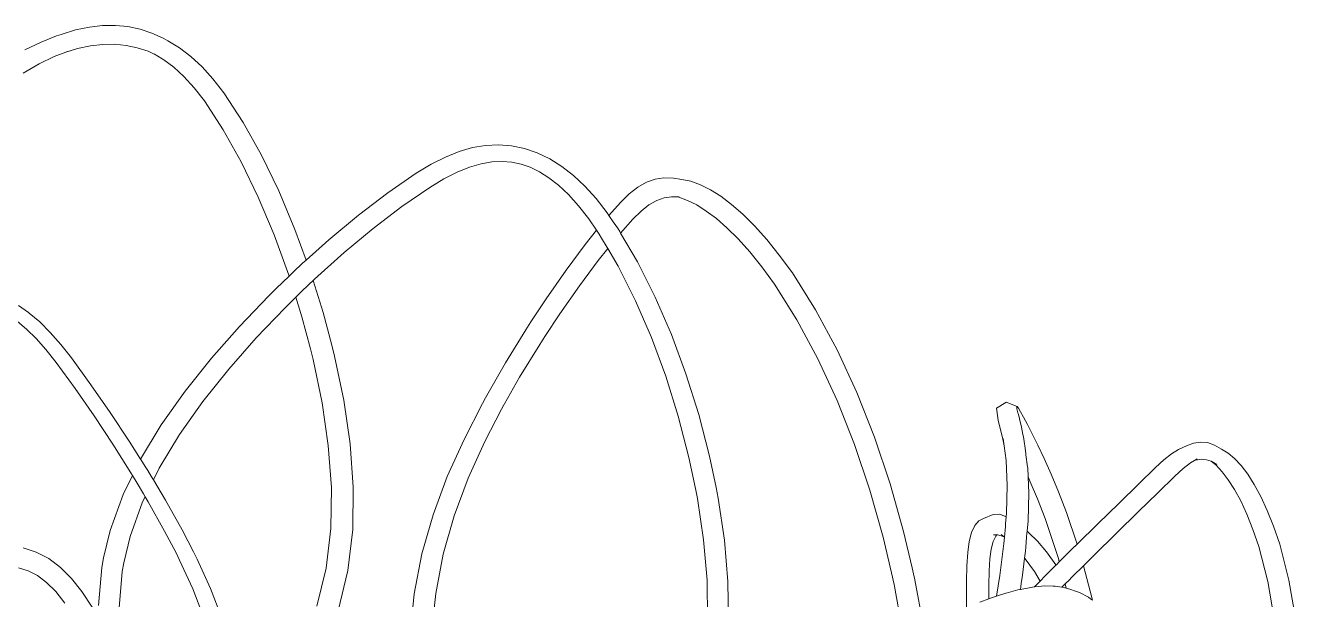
# Model space of a CAD drawing. Header units: millimetres. Extents: x 930469 to 1523124, y -120375 to 411163.
# Drawn here: x 1426108 to 1426814, y -5886 to -5566 of the extents above; entities that cross this region are included whole.
import ezdxf

# ---------------------------------------------------------------- set-up
doc = ezdxf.new("R2010")
doc.units = ezdxf.units.MM
doc.layers.add('A-NET THAY', color=8, linetype='Continuous', lineweight=0)
doc.layers.add('COT VACH', color=8, linetype='Continuous', lineweight=0)

# ---------------------------------------------------------------- blocks, each defined once
blk = doc.blocks.new('fgholol')
at = {"layer": 'A-NET THAY', "ltscale": 3}
for p, q in [((1044084.58, 33471.87), (1044093.2, 33475.31)), ((1044093.2, 33475.31), (1044095.69, 33476.19)), ((1044095.69, 33476.19), (1044103.7, 33478.64)), ((1044103.7, 33478.64), (1044111.38, 33480.26)), ((1044111.38, 33480.26), (1044118.78, 33481.09)), ((1044118.78, 33481.09), (1044125.92, 33481.16)), ((1044125.92, 33481.16), (1044132.85, 33480.49)), ((1044132.85, 33480.49), (1044139.56, 33479.07)), ((1044139.56, 33479.07), (1044146.07, 33476.9)), ((1044146.07, 33476.9), (1044152.41, 33473.97)), ((1044075.59, 33467.49), (1044084.58, 33471.87)), ((1044104.78, 33468.33), (1044098.35, 33466.36)), ((1044112.01, 33469.85), (1044104.78, 33468.33)), ((1044118.9, 33470.62), (1044112.01, 33469.85)), ((1044125.5, 33470.69), (1044118.9, 33470.62)), ((1044131.86, 33470.07), (1044125.5, 33470.69)), ((1044138.02, 33468.77), (1044131.86, 33470.07)), ((1044144.04, 33466.77), (1044138.02, 33468.77)), ((1044154.93, 33472.64), (1044152.41, 33473.97)), ((1044154.93, 33472.64), (1044161.51, 33468.66)), ((1044161.51, 33468.66), (1044167.84, 33463.86)), ((1044083.53, 33459.71), (1044091.88, 33463.78)), ((1044091.88, 33463.78), (1044098.35, 33466.36)), ((1044098.35, 33466.36), (1044099.67, 33466.88)), ((1044148.51, 33464.69), (1044144.04, 33466.77)), ((1044147.42, 33465.35), (1044148.51, 33464.69)), ((1044148.51, 33464.69), (1044152.87, 33462.06)), ((1044152.87, 33462.06), (1044158.38, 33457.87)), ((1044167.84, 33463.86), (1044174.02, 33458.15)), ((1044074.61, 33454.59), (1044083.53, 33459.71)), ((1044158.38, 33457.87), (1044163.96, 33452.72)), ((1044174.02, 33458.15), (1044180.09, 33451.46)), ((1044163.96, 33452.72), (1044169.6, 33446.5)), ((1044180.09, 33451.46), (1044186.14, 33443.65)), ((1044169.6, 33446.5), (1044175.31, 33439.14)), ((1044186.14, 33443.65), (1044196.8, 33427.26)), ((1044175.31, 33439.14), (1044185.71, 33423.15)), ((1044196.8, 33427.26), (1044207, 33409.07)), ((1044185.71, 33423.15), (1044195.71, 33405.31)), ((1044316.95, 33411.03), (1044324.36, 33413.18)), ((1044324.36, 33413.18), (1044331.64, 33414.44)), ((1044331.64, 33414.44), (1044338.88, 33414.81)), ((1044338.88, 33414.81), (1044346.11, 33414.25)), ((1044346.11, 33414.25), (1044353.31, 33412.75)), ((1044353.31, 33412.75), (1044360.39, 33410.3)), ((1044195.71, 33405.31), (1044205.2, 33385.74)), ((1044207, 33409.07), (1044216.66, 33389.15)), ((1044301.4, 33403.98), (1044309.33, 33407.98)), ((1044309.33, 33407.98), (1044316.95, 33411.03)), ((1044329.17, 33404.17), (1044335.21, 33405.21)), ((1044335.21, 33405.21), (1044340.88, 33405.5)), ((1044340.88, 33405.5), (1044346.24, 33405.08)), ((1044346.24, 33405.08), (1044351.38, 33404.01)), ((1044360.39, 33410.3), (1044367.3, 33406.96)), ((1044367.3, 33406.96), (1044373.99, 33402.75)), ((1044277.22, 33388.06), (1044293.05, 33398.99)), ((1044293.05, 33398.99), (1044301.4, 33403.98)), ((1044308.48, 33395.82), (1044315.84, 33399.53)), ((1044315.84, 33399.53), (1044322.73, 33402.29)), ((1044322.73, 33402.29), (1044329.17, 33404.17)), ((1044351.38, 33404.01), (1044356.44, 33402.26)), ((1044356.44, 33402.26), (1044361.55, 33399.79)), ((1044361.55, 33399.79), (1044366.79, 33396.49)), ((1044373.99, 33402.75), (1044380.49, 33397.68)), ((1044380.49, 33397.68), (1044386.83, 33391.73)), ((1044285.15, 33380.45), (1044300.6, 33391.11)), ((1044300.6, 33391.11), (1044308.48, 33395.82)), ((1044366.79, 33396.49), (1044372.18, 33392.29)), ((1044372.18, 33392.29), (1044377.7, 33387.11)), ((1044386.83, 33391.73), (1044393.07, 33384.84)), ((1044411.52, 33387.52), (1044416.29, 33391.22)), ((1044416.29, 33391.22), (1044421.02, 33393.91)), ((1044421.02, 33393.91), (1044425.83, 33395.64)), ((1044425.83, 33395.64), (1044430.82, 33396.43)), ((1044430.82, 33396.43), (1044436.07, 33396.26)), ((1044436.07, 33396.26), (1044440.78, 33395.49)), ((1044440.78, 33395.49), (1044445.82, 33394.47)), ((1044445.82, 33394.47), (1044451.08, 33392.57)), ((1044451.08, 33392.57), (1044456.59, 33389.82)), ((1044205.2, 33385.74), (1044214.09, 33364.65)), ((1044216.66, 33389.15), (1044225.7, 33367.72)), ((1044260.98, 33375.68), (1044277.22, 33388.06)), ((1044377.7, 33387.11), (1044383.33, 33380.89)), ((1044393.07, 33384.84), (1044399.24, 33376.95)), ((1044406.61, 33382.75), (1044411.52, 33387.52)), ((1044422.47, 33381.3), (1044426.75, 33383.74)), ((1044426.75, 33383.74), (1044430.94, 33385.24)), ((1044430.94, 33385.24), (1044435.07, 33385.89)), ((1044435.07, 33385.89), (1044438.11, 33385.79)), ((1044438.11, 33385.79), (1044439.18, 33385.76)), ((1044439.13, 33385.59), (1044438.11, 33385.79)), ((1044443.96, 33383.85), (1044439.13, 33385.59)), ((1044449.02, 33381.32), (1044443.96, 33383.85)), ((1044456.59, 33389.82), (1044462.35, 33386.18)), ((1044462.35, 33386.18), (1044468.35, 33381.65)), ((1044269.23, 33368.32), (1044285.15, 33380.45)), ((1044383.33, 33380.89), (1044389.07, 33373.56)), ((1044399.24, 33376.95), (1044400.25, 33375.48)), ((1044400.25, 33375.48), (1044406.61, 33382.75)), ((1044413.41, 33373.36), (1044418.05, 33377.87)), ((1044418.05, 33377.87), (1044422.47, 33381.3)), ((1044454.33, 33377.96), (1044449.02, 33381.32)), ((1044459.93, 33373.73), (1044454.33, 33377.96)), ((1044468.35, 33381.65), (1044474.62, 33376.18)), ((1044244.43, 33361.93), (1044260.98, 33375.68)), ((1044389.07, 33373.56), (1044393.39, 33367.24)), ((1044400.25, 33375.48), (1044403.01, 33371.45)), ((1044403.01, 33371.45), (1044403.7, 33370.43)), ((1044403.7, 33370.43), (1044405.39, 33367.96)), ((1044406.71, 33365.7), (1044413.41, 33373.36)), ((1044465.83, 33368.59), (1044459.93, 33373.73)), ((1044474.62, 33376.18), (1044481.14, 33369.71)), ((1044481.14, 33369.71), (1044487.91, 33362.18)), ((1044214.09, 33364.65), (1044222.26, 33342.32)), ((1044225.7, 33367.72), (1044231.93, 33350.68)), ((1044252.97, 33354.8), (1044269.23, 33368.32)), ((1044387.05, 33359.32), (1044393.39, 33367.24)), ((1044393.39, 33367.24), (1044394.87, 33365.07)), ((1044394.87, 33365.07), (1044396.15, 33362.89)), ((1044396.15, 33362.89), (1044399.17, 33357.71)), ((1044405.39, 33367.96), (1044406.23, 33366.53)), ((1044406.23, 33366.53), (1044406.26, 33366.47)), ((1044406.26, 33366.47), (1044406.71, 33365.7)), ((1044406.71, 33365.7), (1044416.04, 33349.71)), ((1044472.02, 33362.45), (1044465.83, 33368.59)), ((1044478.49, 33355.25), (1044472.02, 33362.45)), ((1044231.93, 33350.68), (1044244.43, 33361.93)), ((1044376.4, 33345.02), (1044387.05, 33359.32)), ((1044394.28, 33350.45), (1044399.56, 33357.04)), ((1044399.17, 33357.71), (1044399.56, 33357.04)), ((1044399.56, 33357.04), (1044405.26, 33347.27)), ((1044487.91, 33362.18), (1044494.93, 33353.49)), ((1044227.76, 33346.93), (1044229.91, 33348.87)), ((1044229.91, 33348.87), (1044231.93, 33350.68)), ((1044236.55, 33340.03), (1044252.97, 33354.8)), ((1044383.81, 33336.4), (1044394.28, 33350.45)), ((1044416.04, 33349.71), (1044425.91, 33330.12)), ((1044485.24, 33346.9), (1044478.49, 33355.25)), ((1044494.93, 33353.49), (1044502.22, 33343.49)), ((1044215.29, 33334.96), (1044222.42, 33341.81)), ((1044222.26, 33342.32), (1044222.42, 33341.81)), ((1044222.42, 33341.81), (1044225.12, 33344.4)), ((1044225.12, 33344.4), (1044226.78, 33346)), ((1044226.78, 33346), (1044227.76, 33346.93)), ((1044365.31, 33329.16), (1044376.4, 33345.02)), ((1044405.26, 33347.27), (1044414.94, 33328.06)), ((1044492.2, 33337.34), (1044485.24, 33346.9)), ((1044502.22, 33343.49), (1044515.12, 33322.98)), ((1044211.12, 33330.8), (1044215.29, 33334.96)), ((1044228.82, 33332.6), (1044233.65, 33337.25)), ((1044233.65, 33337.25), (1044235.79, 33339.3)), ((1044235.79, 33339.3), (1044236.55, 33340.03)), ((1044235.79, 33339.3), (1044241.39, 33321.45)), ((1044372.89, 33320.77), (1044383.81, 33336.4)), ((1044504.75, 33317.4), (1044492.2, 33337.34)), ((1044194.88, 33313.82), (1044211.12, 33330.8)), ((1044220.23, 33324.21), (1044224.26, 33328.22)), ((1044224.26, 33328.22), (1044226.12, 33330.01)), ((1044226.12, 33330.01), (1044228.82, 33332.6)), ((1044226.12, 33330.01), (1044229.55, 33319.07)), ((1044356.82, 33316.34), (1044365.31, 33329.16)), ((1044414.94, 33328.06), (1044423.81, 33307.61)), ((1044425.91, 33330.12), (1044434.94, 33309.3)), ((1044071.94, 33325.37), (1044077.58, 33321.47)), ((1044077.58, 33321.47), (1044077.62, 33321.44)), ((1044077.62, 33321.44), (1044077.92, 33321.23)), ((1044077.92, 33321.23), (1044083.79, 33316.27)), ((1044204.2, 33307.44), (1044220.23, 33324.21)), ((1044241.39, 33321.45), (1044246.25, 33303.36)), ((1044364.52, 33308.14), (1044372.89, 33320.77)), ((1044515.12, 33322.98), (1044527.11, 33300.8)), ((1044071.47, 33316.6), (1044076.54, 33312.31)), ((1044083.79, 33316.27), (1044089.61, 33310.47)), ((1044179.27, 33296.08), (1044194.88, 33313.82)), ((1044229.55, 33319.07), (1044234.34, 33301.24)), ((1044353.95, 33311.87), (1044356.82, 33316.34)), ((1044516.43, 33295.8), (1044504.75, 33317.4)), ((1044076.54, 33312.31), (1044081.8, 33307.07)), ((1044081.8, 33307.07), (1044087.24, 33300.88)), ((1044089.61, 33310.47), (1044095.47, 33303.8)), ((1044188.85, 33289.99), (1044204.2, 33307.44)), ((1044342.64, 33293.46), (1044353.95, 33311.87)), ((1044361.75, 33303.81), (1044364.52, 33308.14)), ((1044423.81, 33307.61), (1044431.78, 33286.1)), ((1044434.94, 33309.3), (1044443.04, 33287.45)), ((1044087.24, 33300.88), (1044092.86, 33293.75)), ((1044095.47, 33303.8), (1044101.43, 33296.25)), ((1044234.34, 33301.24), (1044235.77, 33295.33)), ((1044246.25, 33303.36), (1044247.74, 33297.21)), ((1044350.58, 33285.64), (1044361.75, 33303.81)), ((1044527.11, 33300.8), (1044538.07, 33277.11)), ((1044092.86, 33293.75), (1044103.45, 33279.2)), ((1044101.43, 33296.25), (1044112.29, 33281.33)), ((1044164.65, 33277.77), (1044179.27, 33296.08)), ((1044235.77, 33295.33), (1044240.75, 33271.33)), ((1044247.74, 33297.21), (1044252.8, 33272.82)), ((1044331.62, 33274.07), (1044342.64, 33293.46)), ((1044527.14, 33272.66), (1044516.43, 33295.8)), ((1044174.5, 33272.03), (1044188.85, 33289.99)), ((1044340.45, 33267.82), (1044350.58, 33285.64)), ((1044431.78, 33286.1), (1044438.77, 33263.8)), ((1044443.04, 33287.45), (1044450.14, 33264.8)), ((1044103.45, 33279.2), (1044113.98, 33264.03)), ((1044112.29, 33281.33), (1044123.03, 33265.85)), ((1044151.36, 33259), (1044164.65, 33277.77)), ((1044161.51, 33253.69), (1044174.5, 33272.03)), ((1044240.75, 33271.33), (1044244.22, 33247.53)), ((1044252.8, 33272.82), (1044256.35, 33248.47)), ((1044319.65, 33250.92), (1044329.95, 33270.96)), ((1044329.95, 33270.96), (1044331.62, 33274.07)), ((1044536.79, 33248.2), (1044527.14, 33272.66)), ((1044538.07, 33277.11), (1044547.92, 33252.16)), ((1044615.62, 33268.28), (1044620.81, 33271.54)), ((1044620.81, 33271.54), (1044621.07, 33271.65)), ((1044621.07, 33271.65), (1044627.11, 33269.26)), ((1044113.98, 33264.03), (1044124.35, 33248.38)), ((1044123.03, 33265.85), (1044133.58, 33249.93)), ((1044331.18, 33249.78), (1044340.45, 33267.82)), ((1044340.45, 33267.82), (1044341.41, 33269.69)), ((1044438.77, 33263.8), (1044444.68, 33240.99)), ((1044450.14, 33264.8), (1044456.14, 33241.66)), ((1044615.8, 33267.1), (1044615.62, 33268.28)), ((1044616.65, 33261.56), (1044615.8, 33267.1)), ((1044627.04, 33268.01), (1044626.87, 33269.16)), ((1044627.58, 33265.79), (1044627.04, 33268.01)), ((1044627.11, 33269.26), (1044627.82, 33268.31)), ((1044627.7, 33265.34), (1044627.58, 33265.79)), ((1044628.23, 33263.24), (1044627.7, 33265.34)), ((1044627.82, 33268.31), (1044629, 33266.32)), ((1044629, 33266.32), (1044630.69, 33263.28)), ((1044139.85, 33239.99), (1044151.36, 33259)), ((1044616.65, 33261.56), (1044617.16, 33259.45)), ((1044617.16, 33259.45), (1044617.96, 33256.28)), ((1044628.37, 33262.68), (1044628.23, 33263.24)), ((1044628.42, 33262.47), (1044628.37, 33262.68)), ((1044628.84, 33260.7), (1044628.42, 33262.47)), ((1044629.48, 33258.01), (1044628.84, 33260.7)), ((1044629.53, 33257.76), (1044629.48, 33258.01)), ((1044630.38, 33253.76), (1044629.53, 33257.76)), ((1044630.69, 33263.28), (1044632.86, 33259.19)), ((1044632.86, 33259.19), (1044635.51, 33254.02)), ((1044133.58, 33249.93), (1044139.85, 33239.99)), ((1044150.24, 33235.06), (1044161.51, 33253.69)), ((1044310.37, 33230.27), (1044319.65, 33250.92)), ((1044321.99, 33229.33), (1044331.18, 33249.78)), ((1044547.92, 33252.16), (1044556.6, 33226.24)), ((1044617.96, 33256.28), (1044618.98, 33251.99)), ((1044618.98, 33251.99), (1044619.96, 33247.36)), ((1044619.96, 33247.36), (1044619.42, 33251.47)), ((1044630.68, 33252.34), (1044630.38, 33253.76)), ((1044630.68, 33252.34), (1044631.22, 33248.57)), ((1044635.51, 33254.02), (1044638.61, 33247.75)), ((1044725.19, 33248.89), (1044729.02, 33249.5)), ((1044729.02, 33249.5), (1044732.86, 33249.16)), ((1044124.35, 33248.38), (1044134.45, 33232.38)), ((1044244.22, 33247.53), (1044245.94, 33224.17)), ((1044256.35, 33248.47), (1044258.11, 33224.45)), ((1044545.31, 33222.74), (1044536.79, 33248.2)), ((1044621.03, 33239.15), (1044619.96, 33247.36)), ((1044631.22, 33248.57), (1044631.38, 33247.44)), ((1044631.93, 33243.2), (1044631.38, 33247.44)), ((1044632.05, 33242.33), (1044631.93, 33243.2)), ((1044632.92, 33235.64), (1044632.05, 33242.33)), ((1044638.61, 33247.75), (1044642.12, 33240.33)), ((1044708.71, 33239.6), (1044712.95, 33242.9)), ((1044712.95, 33242.9), (1044716.91, 33245.29)), ((1044716.91, 33245.29), (1044721.3, 33247.35)), ((1044721.3, 33247.35), (1044725.19, 33248.89)), ((1044732.86, 33249.16), (1044736.77, 33247.84)), ((1044736.77, 33247.84), (1044740.74, 33245.51)), ((1044740.74, 33245.51), (1044744.45, 33243.25)), ((1044744.45, 33243.25), (1044748.03, 33240.27)), ((1044139.85, 33239.99), (1044139.97, 33239.8)), ((1044139.97, 33239.8), (1044142.43, 33235.91)), ((1044142.43, 33235.91), (1044143.85, 33233.67)), ((1044444.68, 33240.99), (1044448.34, 33223.74)), ((1044456.14, 33241.66), (1044459.85, 33224.14)), ((1044621.63, 33225.27), (1044621.03, 33239.15)), ((1044632.92, 33235.64), (1044632.99, 33235.08)), ((1044642.12, 33240.33), (1044645.99, 33231.69)), ((1044694.55, 33226.05), (1044704.11, 33235.39)), ((1044704.11, 33235.39), (1044708.71, 33239.6)), ((1044719.43, 33234.72), (1044723.52, 33237.91)), ((1044723.52, 33237.91), (1044725.65, 33239.19)), ((1044725.65, 33239.19), (1044727.27, 33240.17)), ((1044725.65, 33239.19), (1044726.27, 33239.44)), ((1044726.27, 33239.44), (1044729.45, 33239.95)), ((1044729.45, 33239.95), (1044732.46, 33239.68)), ((1044732.46, 33239.68), (1044735.08, 33238.8)), ((1044735.08, 33238.8), (1044735.35, 33238.71)), ((1044737.77, 33236.56), (1044735.08, 33238.8)), ((1044735.35, 33238.71), (1044738.19, 33237.04)), ((1044741.11, 33232.98), (1044737.77, 33236.56)), ((1044748.03, 33240.27), (1044751.65, 33236.39)), ((1044751.65, 33236.39), (1044755.29, 33231.6)), ((1044130.19, 33220.29), (1044135.37, 33230.86)), ((1044134.45, 33232.38), (1044135.37, 33230.86)), ((1044135.37, 33230.86), (1044137.89, 33226.64)), ((1044143.85, 33233.67), (1044145.99, 33230.09)), ((1044145.99, 33230.09), (1044146.99, 33228.42)), ((1044146.99, 33228.42), (1044150.24, 33235.06)), ((1044146.99, 33228.42), (1044153.68, 33217.23)), ((1044302.45, 33209.07), (1044310.37, 33230.27)), ((1044314.18, 33208.45), (1044321.99, 33229.33)), ((1044633.21, 33230.15), (1044632.99, 33235.08)), ((1044633.6, 33221.11), (1044633.21, 33230.15)), ((1044634.42, 33227.44), (1044633.21, 33230.15)), ((1044645.99, 33231.69), (1044650.17, 33221.76)), ((1044705.29, 33221.2), (1044714.88, 33230.56)), ((1044714.88, 33230.56), (1044719.43, 33234.72)), ((1044744.5, 33228.51), (1044741.11, 33232.98)), ((1044747.94, 33223.12), (1044744.5, 33228.51)), ((1044755.29, 33231.6), (1044758.95, 33225.87)), ((1044137.89, 33226.64), (1044141.41, 33220.75)), ((1044245.94, 33224.17), (1044245.63, 33201.45)), ((1044258.11, 33224.45), (1044257.8, 33200.93)), ((1044448.34, 33223.74), (1044449.39, 33218.05)), ((1044459.85, 33224.14), (1044460.94, 33218.23)), ((1044552.66, 33196.6), (1044545.31, 33222.74)), ((1044556.6, 33226.24), (1044564.05, 33199.71)), ((1044621.21, 33209.89), (1044621.63, 33225.27)), ((1044633.17, 33205.64), (1044633.6, 33221.11)), ((1044638.44, 33217.89), (1044634.42, 33227.44)), ((1044650.17, 33221.76), (1044654.61, 33210.4)), ((1044683.81, 33215.56), (1044694.55, 33226.05)), ((1044694.49, 33210.63), (1044705.29, 33221.2)), ((1044751.4, 33216.76), (1044747.94, 33223.12)), ((1044758.95, 33225.87), (1044762.59, 33219.17)), ((1044122.97, 33200.34), (1044130.19, 33220.29)), ((1044134.04, 33196.97), (1044140.99, 33216.18)), ((1044140.99, 33216.18), (1044142.41, 33219.08)), ((1044141.41, 33220.75), (1044142.41, 33219.08)), ((1044142.41, 33219.08), (1044144.14, 33216.19)), ((1044144.14, 33216.19), (1044153.24, 33199.95)), ((1044153.68, 33217.23), (1044162.91, 33200.75)), ((1044449.39, 33218.05), (1044452.8, 33195.15)), ((1044460.94, 33218.23), (1044464.41, 33194.96)), ((1044642.69, 33207.04), (1044638.44, 33217.89)), ((1044671.95, 33203.95), (1044683.81, 33215.56)), ((1044754.84, 33209.37), (1044751.4, 33216.76)), ((1044762.59, 33219.17), (1044766.18, 33211.44)), ((1044296.23, 33187.36), (1044302.45, 33209.07)), ((1044308.08, 33187.15), (1044314.18, 33208.45)), ((1044608.52, 33206.93), (1044613.73, 33209.27)), ((1044613.73, 33209.27), (1044617.06, 33209.33)), ((1044617.06, 33209.33), (1044620.83, 33208.11)), ((1044620.71, 33203.95), (1044621.05, 33207.98)), ((1044620.83, 33208.11), (1044621.05, 33207.98)), ((1044621.05, 33207.98), (1044621.21, 33209.89)), ((1044650.08, 33184.7), (1044642.69, 33207.04)), ((1044654.61, 33210.4), (1044660.47, 33192.69)), ((1044682.55, 33198.96), (1044694.49, 33210.63)), ((1044758.21, 33200.9), (1044754.84, 33209.37)), ((1044766.18, 33211.44), (1044769.69, 33202.63)), ((1044119.25, 33185.04), (1044122.97, 33200.34)), ((1044153.24, 33199.95), (1044159.56, 33187.82)), ((1044162.91, 33200.75), (1044169.33, 33188.44)), ((1044245.63, 33201.45), (1044243.04, 33179.46)), ((1044257.8, 33200.93), (1044255.09, 33178.01)), ((1044601.8, 33199.23), (1044603.53, 33203.04)), ((1044603.53, 33203.04), (1044605.77, 33205.62)), ((1044605.77, 33205.62), (1044608.52, 33206.93)), ((1044620.09, 33196.65), (1044620.58, 33202.49)), ((1044620.58, 33202.49), (1044620.71, 33203.95)), ((1044632.69, 33199.92), (1044633.17, 33205.64)), ((1044660.47, 33192.69), (1044671.95, 33203.95)), ((1044761.44, 33191.35), (1044758.21, 33200.9)), ((1044769.69, 33202.63), (1044773.07, 33192.63)), ((1044130.47, 33182.31), (1044134.04, 33196.97)), ((1044452.8, 33195.15), (1044454.73, 33172.69)), ((1044464.41, 33194.96), (1044466.38, 33171.98)), ((1044557.36, 33176.78), (1044552.66, 33196.6)), ((1044564.05, 33199.71), (1044568.82, 33179.63)), ((1044599.71, 33188.07), (1044600.55, 33194.23)), ((1044600.55, 33194.23), (1044601.8, 33199.23)), ((1044612.77, 33189.97), (1044613.82, 33194.18)), ((1044613.82, 33194.18), (1044615.21, 33197.24)), ((1044613.9, 33197.93), (1044614.04, 33197.93)), ((1044614.04, 33197.93), (1044615.84, 33197.96)), ((1044615.21, 33197.24), (1044615.84, 33197.96)), ((1044615.84, 33197.96), (1044616.37, 33197.97)), ((1044616.37, 33197.97), (1044619.31, 33197.02)), ((1044618.15, 33179.79), (1044619.79, 33193.15)), ((1044620.09, 33196.65), (1044618.31, 33198.1)), ((1044619.31, 33197.02), (1044620.08, 33196.57)), ((1044619.79, 33193.15), (1044620.08, 33196.57)), ((1044620.08, 33196.57), (1044620.09, 33196.65)), ((1044631.94, 33191.04), (1044632.4, 33196.54)), ((1044632.4, 33196.54), (1044632.6, 33198.87)), ((1044632.6, 33198.87), (1044632.68, 33199.8)), ((1044632.68, 33199.8), (1044632.69, 33199.92)), ((1044632.69, 33199.92), (1044633.72, 33199.08)), ((1044633.72, 33199.08), (1044638.4, 33194.37)), ((1044638.4, 33194.37), (1044643.38, 33188.42)), ((1044669.64, 33186.29), (1044682.55, 33198.96)), ((1044074.51, 33190.69), (1044081.86, 33188.32)), ((1044081.86, 33188.32), (1044088.8, 33184.66)), ((1044159.56, 33187.82), (1044161.53, 33183.85)), ((1044169.33, 33188.44), (1044171.37, 33184.31)), ((1044291.99, 33165.1), (1044296.23, 33187.36)), ((1044303.93, 33165.35), (1044308.08, 33187.15)), ((1044599.22, 33180.72), (1044599.71, 33188.07)), ((1044612.04, 33184.54), (1044612.77, 33189.97)), ((1044631.28, 33185.01), (1044631.75, 33188.83)), ((1044631.75, 33188.83), (1044631.94, 33191.04)), ((1044643.38, 33188.42), (1044648.66, 33181.13)), ((1044652.56, 33184.87), (1044654.22, 33186.51)), ((1044654.22, 33186.51), (1044659.09, 33191.33)), ((1044659.09, 33191.33), (1044659.13, 33191.37)), ((1044659.13, 33191.37), (1044660.47, 33192.69)), ((1044664, 33180.71), (1044669.64, 33186.29)), ((1044766.41, 33171.9), (1044761.44, 33191.35)), ((1044773.07, 33192.63), (1044778.19, 33172.63)), ((1044072.09, 33179.63), (1044077.34, 33177.94)), ((1044088.8, 33184.66), (1044095.32, 33179.75)), ((1044095.32, 33179.75), (1044101.46, 33173.63)), ((1044116.5, 33158.64), (1044118.32, 33179.7)), ((1044118.32, 33179.7), (1044119.25, 33185.04)), ((1044129.64, 33177.53), (1044130.47, 33182.31)), ((1044161.53, 33183.85), (1044168.82, 33167.91)), ((1044171.37, 33184.31), (1044178.78, 33168.12)), ((1044243.04, 33179.46), (1044237.89, 33158.2)), ((1044568.82, 33179.63), (1044570.26, 33172.87)), ((1044599, 33172.15), (1044599.22, 33180.72)), ((1044611.59, 33177.81), (1044612.04, 33184.54)), ((1044617.51, 33175.21), (1044618.15, 33179.79)), ((1044630.11, 33175.44), (1044631.28, 33185.01)), ((1044631.66, 33184.56), (1044631.28, 33185.01)), ((1044636.69, 33177.6), (1044631.66, 33184.56)), ((1044645.46, 33177.81), (1044647.18, 33179.52)), ((1044647.18, 33179.52), (1044648.7, 33181.05)), ((1044648.66, 33181.13), (1044648.7, 33181.05)), ((1044648.7, 33181.05), (1044648.92, 33181.27)), ((1044648.92, 33181.27), (1044650.56, 33182.89)), ((1044650.56, 33182.89), (1044650.08, 33184.7)), ((1044650.56, 33182.89), (1044652.56, 33184.87)), ((1044659.45, 33176.2), (1044662.65, 33179.37)), ((1044662.65, 33179.37), (1044664, 33180.71)), ((1044664, 33180.71), (1044668.72, 33162.99)), ((1044077.34, 33177.94), (1044082.48, 33175.22)), ((1044082.48, 33175.22), (1044087.59, 33171.38)), ((1044101.46, 33173.63), (1044107.28, 33166.31)), ((1044127.9, 33157.34), (1044129.64, 33177.53)), ((1044255.09, 33178.01), (1044249.7, 33155.7)), ((1044454.73, 33172.69), (1044455, 33150.87)), ((1044466.38, 33171.98), (1044466.66, 33149.54)), ((1044558.76, 33170.22), (1044557.36, 33176.78)), ((1044570.26, 33172.87), (1044574.82, 33148.02)), ((1044598.96, 33162.3), (1044599, 33172.15)), ((1044611.38, 33169.71), (1044611.59, 33177.81)), ((1044615.7, 33163.74), (1044617.51, 33175.21)), ((1044629.46, 33170.84), (1044630.11, 33175.44)), ((1044639.9, 33172.18), (1044636.69, 33177.6)), ((1044636.73, 33168.97), (1044639.9, 33172.18)), ((1044639.9, 33172.18), (1044642.77, 33175.09)), ((1044642.77, 33175.09), (1044645.46, 33177.81)), ((1044653.84, 33170.57), (1044655.97, 33172.73)), ((1044655.97, 33172.73), (1044657.57, 33174.32)), ((1044657.57, 33174.32), (1044659.45, 33176.2)), ((1044770.05, 33151.38), (1044766.41, 33171.9)), ((1044778.19, 33172.63), (1044781.93, 33151.57)), ((1044087.59, 33171.38), (1044092.67, 33166.31)), ((1044092.67, 33166.31), (1044097.74, 33159.94)), ((1044107.28, 33166.31), (1044112.87, 33157.74)), ((1044168.82, 33167.91), (1044174.82, 33152.32)), ((1044178.78, 33168.12), (1044184.92, 33152.17)), ((1044290.22, 33147.98), (1044291.99, 33165.1)), ((1044302.2, 33148.61), (1044303.93, 33165.35)), ((1044563.6, 33143.86), (1044558.76, 33170.22)), ((1044611.35, 33162.25), (1044611.38, 33169.71)), ((1044615.7, 33163.74), (1044620.92, 33165.45)), ((1044620.92, 33165.45), (1044621.11, 33165.52)), ((1044621.11, 33165.52), (1044627.52, 33167.23)), ((1044627.52, 33167.23), (1044628.66, 33167.54)), ((1044628.66, 33167.54), (1044628.95, 33167.59)), ((1044628.95, 33167.59), (1044629.46, 33170.84)), ((1044628.95, 33167.59), (1044635.65, 33168.87)), ((1044635.65, 33168.87), (1044636.73, 33168.97)), ((1044636.73, 33168.97), (1044639.22, 33169.2)), ((1044639.22, 33169.2), (1044642.15, 33169.48)), ((1044642.15, 33169.48), (1044647.14, 33169.37)), ((1044647.14, 33169.37), (1044648.24, 33169.34)), ((1044648.24, 33169.34), (1044652.01, 33168.72)), ((1044652.01, 33168.72), (1044652.98, 33169.7)), ((1044652.01, 33168.72), (1044653.73, 33168.44)), ((1044652.98, 33169.7), (1044653.84, 33170.57)), ((1044653.73, 33168.44), (1044653.92, 33168.41)), ((1044654.46, 33168.26), (1044653.84, 33170.57)), ((1044653.92, 33168.41), (1044654.46, 33168.26)), ((1044654.46, 33168.23), (1044654.46, 33168.26)), ((1044654.46, 33168.26), (1044656.41, 33167.72)), ((1044656.41, 33167.72), (1044659.61, 33166.65)), ((1044659.61, 33166.65), (1044661.86, 33165.89)), ((1044661.86, 33165.89), (1044666.83, 33163.22)), ((1044598.97, 33157.53), (1044598.96, 33162.3)), ((1044606.47, 33160.43), (1044611.35, 33162.25)), ((1044611.35, 33162.25), (1044612.92, 33162.83)), ((1044612.92, 33162.83), (1044615.7, 33163.74)), ((1044666.83, 33163.22), (1044666.99, 33163.09)), ((1044666.99, 33163.09), (1044667.78, 33162.47)), ((1044667.78, 33162.47), (1044669.03, 33161.49)), ((1044668.72, 33162.99), (1044669.03, 33161.49))]:
    blk.add_line(p, q, dxfattribs=at)

msp = doc.modelspace()

# ---------------------------------------------------------------- block references
at = {"layer": 'COT VACH'}
msp.add_blockref('fgholol', (382032.3, -39047.4), dxfattribs=at)

doc.saveas('drawing.dxf')
